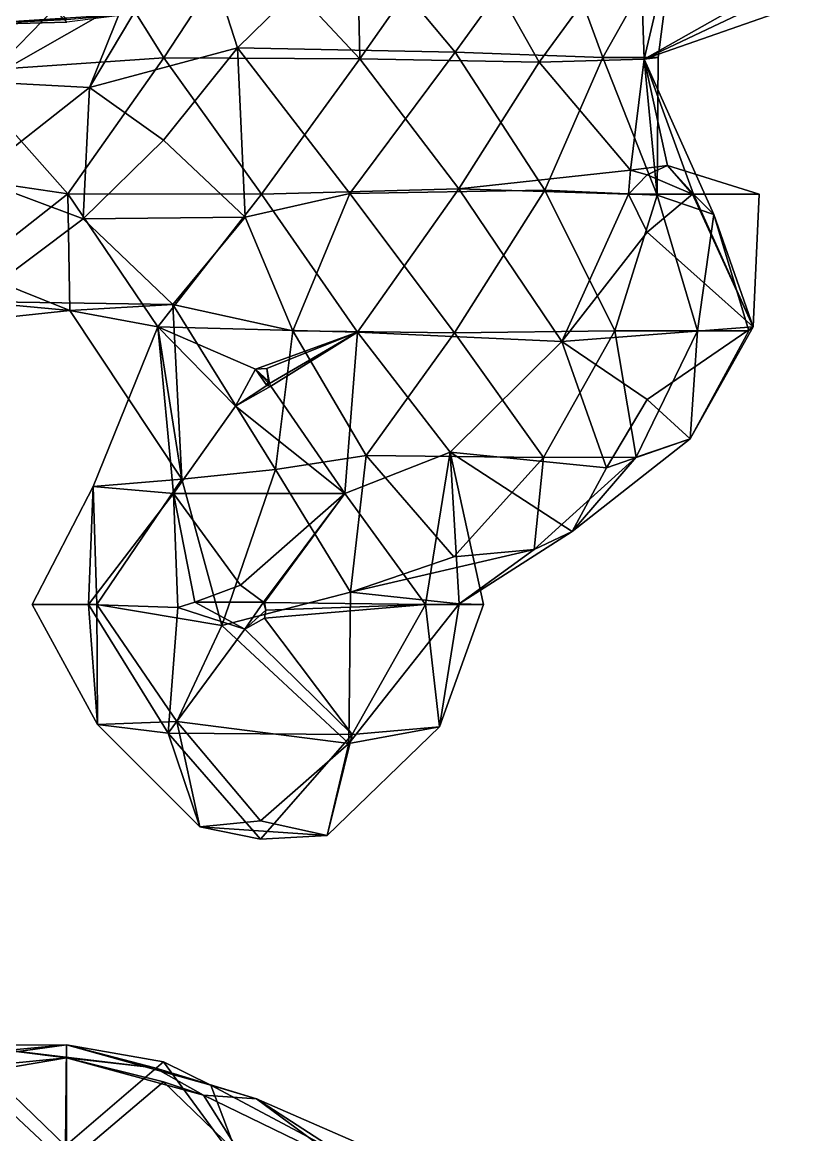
# Model space of a CAD drawing. Extents: x 290095 to 295679, y 4553756 to 4561441.
# Drawn here: x 294236.1 to 294337.8, y 4558962.6 to 4559107.5 of the extents above; entities that cross this region are included whole.
import ezdxf

# ---------------------------------------------------------------- set-up
doc = ezdxf.new("R2010")
doc.units = 0
doc.layers.add('Au_ppm_Pref_-_0_5', color=7, linetype='CONTINUOUS')

msp = doc.modelspace()

# ---------------------------------------------------------------- linework, layer by layer
at = {"layer": 'Au_ppm_Pref_-_0_5'}
for points in [[(294249.41, 4559110.21, 1888.71), (294244.91, 4559099, 1893.25), (294258.5, 4559121.83, 1893.4)], [(294258.5, 4559121.83, 1893.4), (294244.91, 4559099, 1893.25), (294264.2, 4559104.16, 1895.97)], [(294264.2, 4559104.16, 1895.97), (294279.52, 4559119.2, 1896.92), (294258.5, 4559121.83, 1893.4)], [(294265.04, 4559118.85, 1910.84), (294279.7, 4559122.86, 1907.24), (294280.1, 4559102.74, 1912.01)], [(294280.1, 4559102.74, 1912.01), (294279.7, 4559122.86, 1907.24), (294292.92, 4559121.01, 1911.86)], [(294227.52, 4559107.14, 1864.95), (294241.96, 4559107.53, 1860.54), (294228.69, 4559121.15, 1859.62)], [(294241.96, 4559107.86, 1869.24), (294227.52, 4559107.14, 1864.95), (294229.27, 4559120.68, 1870.93)], [(294305.11, 4559121, 1896.97), (294279.52, 4559119.2, 1896.92), (294292.55, 4559103.61, 1895.76)], [(294292.92, 4559121.01, 1911.86), (294303.46, 4559102.31, 1910.15), (294280.1, 4559102.74, 1912.01)], [(294305.11, 4559121, 1896.97), (294292.55, 4559103.61, 1895.76), (294311.75, 4559102.92, 1897.38)], [(294292.92, 4559121.01, 1911.86), (294316.55, 4559120.18, 1912.86), (294303.46, 4559102.31, 1910.15)], [(294317.14, 4559102.67, 1906.51), (294303.46, 4559102.31, 1910.15), (294316.55, 4559120.18, 1912.86)], [(294305.11, 4559121, 1896.97), (294311.75, 4559102.92, 1897.38), (294321.11, 4559119.5, 1899.12)], [(294317.14, 4559102.67, 1906.51), (294316.55, 4559120.18, 1912.86), (294330.16, 4559110.04, 1910.09)], [(294229.44, 4559120.02, 1906.39), (294244.24, 4559119.4, 1910.95), (294227.97, 4559101.02, 1910.8)], [(294254.61, 4559102.88, 1912.41), (294227.97, 4559101.02, 1910.8), (294244.24, 4559119.4, 1910.95)], [(294254.61, 4559102.88, 1912.41), (294244.24, 4559119.4, 1910.95), (294265.04, 4559118.85, 1910.84)], [(294254.61, 4559102.88, 1912.41), (294265.04, 4559118.85, 1910.84), (294280.1, 4559102.74, 1912.01)], [(294292.55, 4559103.61, 1895.76), (294279.52, 4559119.2, 1896.92), (294264.2, 4559104.16, 1895.97)], [(294311.75, 4559102.92, 1897.38), (294318.96, 4559102.92, 1900.58), (294321.11, 4559119.5, 1899.12)], [(294321.11, 4559119.5, 1899.12), (294318.96, 4559102.92, 1900.58), (294317.14, 4559102.67, 1906.51)], [(294330.16, 4559108.87, 1902.57), (294321.11, 4559119.5, 1899.12), (294317.14, 4559102.67, 1906.51)], [(294231.01, 4559099.75, 1888.12), (294241.96, 4559110.97, 1885.45), (294234.85, 4559117.24, 1881.5)], [(294249.41, 4559110.21, 1888.71), (294241.96, 4559110.97, 1885.45), (294231.01, 4559099.75, 1888.12)], [(294231.01, 4559099.75, 1888.12), (294244.91, 4559099, 1893.25), (294249.41, 4559110.21, 1888.71)], [(294317.14, 4559102.67, 1906.51), (294330.16, 4559110.04, 1910.09), (294337.8, 4559109.92, 1906.52)], [(294250.56, 4559108.58, 1864.95), (294227.52, 4559107.14, 1864.95), (294241.96, 4559107.86, 1869.24)], [(294227.52, 4559107.14, 1864.95), (294250.56, 4559108.58, 1864.95), (294241.96, 4559107.53, 1860.54)], [(294317.14, 4559102.67, 1906.51), (294337.8, 4559109.92, 1906.52), (294330.16, 4559108.87, 1902.57)], [(294244.91, 4559099, 1893.25), (294254.56, 4559092.13, 1896.99), (294264.2, 4559104.16, 1895.97)], [(294254.56, 4559092.13, 1896.99), (294265.16, 4559082.09, 1898.64), (294264.2, 4559104.16, 1895.97)], [(294278.81, 4559085.21, 1896.12), (294264.2, 4559104.16, 1895.97), (294265.16, 4559082.09, 1898.64)], [(294278.81, 4559085.21, 1896.12), (294292.55, 4559103.61, 1895.76), (294264.2, 4559104.16, 1895.97)], [(294254.61, 4559102.88, 1912.41), (294242.07, 4559085.14, 1912.37), (294227.97, 4559101.02, 1910.8)], [(294254.61, 4559102.88, 1912.41), (294267.29, 4559085.09, 1915.17), (294242.07, 4559085.14, 1912.37)], [(294254.61, 4559102.88, 1912.41), (294280.1, 4559102.74, 1912.01), (294267.29, 4559085.09, 1915.17)], [(294293, 4559085.8, 1913.47), (294267.29, 4559085.09, 1915.17), (294280.1, 4559102.74, 1912.01)], [(294278.81, 4559085.21, 1896.12), (294304.23, 4559085.64, 1896.01), (294292.55, 4559103.61, 1895.76)], [(294280.1, 4559102.74, 1912.01), (294303.46, 4559102.31, 1910.15), (294293, 4559085.8, 1913.47)], [(294311.75, 4559102.92, 1897.38), (294292.55, 4559103.61, 1895.76), (294304.23, 4559085.64, 1896.01)], [(294311.75, 4559102.92, 1897.38), (294304.23, 4559085.64, 1896.01), (294318.85, 4559084.97, 1900.33)], [(294318.96, 4559102.92, 1900.58), (294311.75, 4559102.92, 1897.38), (294318.85, 4559084.97, 1900.33)], [(294317.14, 4559102.67, 1906.51), (294318.96, 4559102.92, 1900.58), (294318.85, 4559084.97, 1900.33)], [(294293, 4559085.8, 1913.47), (294303.46, 4559102.31, 1910.15), (294315.35, 4559088.23, 1912.46)], [(294315.35, 4559088.23, 1912.46), (294303.46, 4559102.31, 1910.15), (294317.14, 4559102.67, 1906.51)], [(294315.35, 4559088.23, 1912.46), (294317.14, 4559102.67, 1906.51), (294320.19, 4559088.83, 1912.46)], [(294317.14, 4559102.67, 1906.51), (294326.22, 4559082.44, 1906.52), (294323.58, 4559085.1, 1909.62)], [(294318.85, 4559084.97, 1900.33), (294326.22, 4559082.44, 1906.52), (294317.14, 4559102.67, 1906.51)], [(294317.14, 4559102.67, 1906.51), (294323.58, 4559085.1, 1909.62), (294320.19, 4559088.83, 1912.46)], [(294242.07, 4559085.14, 1912.37), (294218.6, 4559088.61, 1910.43), (294227.97, 4559101.02, 1910.8)], [(294229.88, 4559087.21, 1894.78), (294244.91, 4559099, 1893.25), (294231.01, 4559099.75, 1888.12)], [(294229.88, 4559087.21, 1894.78), (294244.07, 4559081.9, 1898.52), (294244.91, 4559099, 1893.25)], [(294244.07, 4559081.9, 1898.52), (294254.56, 4559092.13, 1896.99), (294244.91, 4559099, 1893.25)], [(294265.16, 4559082.09, 1898.64), (294254.56, 4559092.13, 1896.99), (294244.07, 4559081.9, 1898.52)], [(294242.07, 4559085.14, 1912.37), (294229.36, 4559075.17, 1909.83), (294218.6, 4559088.61, 1910.43)], [(294315.35, 4559088.23, 1912.46), (294315.09, 4559085.1, 1913.63), (294293, 4559085.8, 1913.47)], [(294317.56, 4559087.64, 1913.31), (294315.09, 4559085.1, 1913.63), (294315.35, 4559088.23, 1912.46)], [(294317.56, 4559087.64, 1913.31), (294315.35, 4559088.23, 1912.46), (294320.19, 4559088.83, 1912.46)], [(294317.56, 4559087.64, 1913.31), (294320.19, 4559088.83, 1912.46), (294323.44, 4559085.1, 1915.24)], [(294320.19, 4559088.83, 1912.46), (294332.12, 4559085.1, 1912.46), (294323.44, 4559085.1, 1915.24)], [(294332.12, 4559085.1, 1912.46), (294320.19, 4559088.83, 1912.46), (294323.58, 4559085.1, 1909.62)], [(294229.71, 4559071.13, 1900.93), (294244.07, 4559081.9, 1898.52), (294229.88, 4559087.21, 1894.78)], [(294317.56, 4559087.64, 1913.31), (294323.44, 4559085.1, 1915.24), (294315.09, 4559085.1, 1913.63)], [(294293, 4559085.8, 1913.47), (294279.81, 4559067.13, 1914.39), (294267.29, 4559085.09, 1915.17)], [(294278.81, 4559085.21, 1896.12), (294292.43, 4559067.04, 1894.16), (294304.23, 4559085.64, 1896.01)], [(294293, 4559085.8, 1913.47), (294306.41, 4559065.93, 1914.01), (294279.81, 4559067.13, 1914.39)], [(294304.23, 4559085.64, 1896.01), (294292.43, 4559067.04, 1894.16), (294313.34, 4559067.28, 1896.63)], [(294293, 4559085.8, 1913.47), (294315.09, 4559085.1, 1913.63), (294306.41, 4559065.93, 1914.01)], [(294304.23, 4559085.64, 1896.01), (294313.34, 4559067.28, 1896.63), (294318.85, 4559084.97, 1900.33)], [(294242.07, 4559085.14, 1912.37), (294242.34, 4559069.93, 1906.07), (294229.36, 4559075.17, 1909.83)], [(294242.07, 4559085.14, 1912.37), (294267.29, 4559085.09, 1915.17), (294253.82, 4559067.81, 1912.41)], [(294242.07, 4559085.14, 1912.37), (294253.82, 4559067.81, 1912.41), (294242.34, 4559069.93, 1906.07)], [(294267.29, 4559085.09, 1915.17), (294279.81, 4559067.13, 1914.39), (294253.82, 4559067.81, 1912.41)], [(294265.16, 4559082.09, 1898.64), (294271.4, 4559067.28, 1896.64), (294278.81, 4559085.21, 1896.12)], [(294278.81, 4559085.21, 1896.12), (294271.4, 4559067.28, 1896.64), (294292.43, 4559067.04, 1894.16)], [(294315.09, 4559085.1, 1913.63), (294317.56, 4559080.16, 1914.11), (294306.41, 4559065.93, 1914.01)], [(294313.34, 4559067.28, 1896.63), (294324.1, 4559067.28, 1901.89), (294318.85, 4559084.97, 1900.33)], [(294317.56, 4559080.16, 1914.11), (294315.09, 4559085.1, 1913.63), (294323.44, 4559085.1, 1915.24)], [(294317.56, 4559080.16, 1914.11), (294323.44, 4559085.1, 1915.24), (294331.36, 4559067.83, 1912.58)], [(294326.22, 4559082.44, 1906.52), (294318.85, 4559084.97, 1900.33), (294324.1, 4559067.28, 1901.89)], [(294323.44, 4559085.1, 1915.24), (294332.12, 4559085.1, 1912.46), (294331.36, 4559067.83, 1912.58)], [(294323.58, 4559085.1, 1909.62), (294326.22, 4559082.44, 1906.52), (294331.36, 4559067.83, 1912.58)], [(294332.12, 4559085.1, 1912.46), (294323.58, 4559085.1, 1909.62), (294331.36, 4559067.83, 1912.58)], [(294324.1, 4559067.28, 1901.89), (294330.8, 4559067.28, 1906.52), (294326.22, 4559082.44, 1906.52)], [(294326.22, 4559082.44, 1906.52), (294330.8, 4559067.28, 1906.52), (294331.36, 4559067.83, 1912.58)], [(294229.71, 4559071.13, 1900.93), (294255.78, 4559070.71, 1900.94), (294244.07, 4559081.9, 1898.52)], [(294255.78, 4559070.71, 1900.94), (294265.16, 4559082.09, 1898.64), (294244.07, 4559081.9, 1898.52)], [(294255.78, 4559070.71, 1900.94), (294271.4, 4559067.28, 1896.64), (294265.16, 4559082.09, 1898.64)], [(294317.56, 4559080.16, 1914.11), (294331.36, 4559067.83, 1912.58), (294306.41, 4559065.93, 1914.01)], [(294242.34, 4559069.93, 1906.07), (294217.07, 4559067.27, 1906.52), (294229.36, 4559075.17, 1909.83)], [(294229.71, 4559071.13, 1900.93), (294217.07, 4559067.27, 1906.52), (294242.34, 4559069.93, 1906.07)], [(294229.71, 4559071.13, 1900.93), (294242.34, 4559069.93, 1906.07), (294255.78, 4559070.71, 1900.94)], [(294242.34, 4559069.93, 1906.07), (294256.92, 4559047.99, 1906.84), (294255.78, 4559070.71, 1900.94)], [(294242.34, 4559069.93, 1906.07), (294253.82, 4559067.81, 1912.41), (294256.92, 4559047.99, 1906.84)], [(294269.15, 4559049.22, 1901.57), (294255.78, 4559070.71, 1900.94), (294256.92, 4559047.99, 1906.84)], [(294269.15, 4559049.22, 1901.57), (294271.4, 4559067.28, 1896.64), (294255.78, 4559070.71, 1900.94)], [(294255.83, 4559046.1, 1916.68), (294245.37, 4559047.03, 1912.46), (294253.82, 4559067.81, 1912.41)], [(294245.37, 4559047.03, 1912.46), (294256.92, 4559047.99, 1906.84), (294253.82, 4559067.81, 1912.41)], [(294266.54, 4559062.31, 1916.46), (294263.91, 4559057.47, 1916.66), (294253.82, 4559067.81, 1912.41)], [(294263.91, 4559057.47, 1916.66), (294255.83, 4559046.1, 1916.68), (294253.82, 4559067.81, 1912.41)], [(294279.81, 4559067.13, 1914.39), (294266.54, 4559062.31, 1916.46), (294253.82, 4559067.81, 1912.41)], [(294279.81, 4559067.13, 1914.39), (294267.99, 4559062.38, 1916.51), (294266.54, 4559062.31, 1916.46)], [(294267.99, 4559062.38, 1916.51), (294279.81, 4559067.13, 1914.39), (294268.37, 4559060.44, 1916.63)], [(294268.37, 4559060.44, 1916.63), (294279.81, 4559067.13, 1914.39), (294268.52, 4559060.07, 1916.64)], [(294279.81, 4559067.13, 1914.39), (294278.17, 4559046.11, 1916.53), (294268.52, 4559060.07, 1916.64)], [(294269.15, 4559049.22, 1901.57), (294280.93, 4559051.04, 1895.72), (294271.4, 4559067.28, 1896.64)], [(294271.4, 4559067.28, 1896.64), (294280.93, 4559051.04, 1895.72), (294292.43, 4559067.04, 1894.16)], [(294291.9, 4559051.51, 1911.91), (294278.17, 4559046.11, 1916.53), (294279.81, 4559067.13, 1914.39)], [(294291.9, 4559051.51, 1911.91), (294279.81, 4559067.13, 1914.39), (294306.41, 4559065.93, 1914.01)], [(294304.02, 4559050.82, 1895.54), (294292.43, 4559067.04, 1894.16), (294280.93, 4559051.04, 1895.72)], [(294304.02, 4559050.82, 1895.54), (294313.34, 4559067.28, 1896.63), (294292.43, 4559067.04, 1894.16)], [(294304.02, 4559050.82, 1895.54), (294316.09, 4559050.84, 1901.12), (294313.34, 4559067.28, 1896.63)], [(294331.36, 4559067.83, 1912.58), (294317.56, 4559058.37, 1909.49), (294306.41, 4559065.93, 1914.01)], [(294316.09, 4559050.84, 1901.12), (294324.1, 4559067.28, 1901.89), (294313.34, 4559067.28, 1896.63)], [(294316.09, 4559050.84, 1901.12), (294323.13, 4559053.22, 1906.52), (294324.1, 4559067.28, 1901.89)], [(294317.56, 4559058.37, 1909.49), (294331.36, 4559067.83, 1912.58), (294323.13, 4559053.22, 1906.52)], [(294330.8, 4559067.28, 1906.52), (294323.13, 4559053.22, 1906.52), (294331.36, 4559067.83, 1912.58)], [(294324.1, 4559067.28, 1901.89), (294323.13, 4559053.22, 1906.52), (294330.8, 4559067.28, 1906.52)], [(294306.41, 4559065.93, 1914.01), (294312.24, 4559049.46, 1909.96), (294291.9, 4559051.51, 1911.91)], [(294306.41, 4559065.93, 1914.01), (294317.56, 4559058.37, 1909.49), (294312.24, 4559049.46, 1909.96)], [(294263.91, 4559057.47, 1916.66), (294266.54, 4559062.31, 1916.46), (294267.99, 4559060.19, 1916.65)], [(294266.54, 4559062.31, 1916.46), (294267.99, 4559062.38, 1916.51), (294268.24, 4559060.75, 1916.62)], [(294267.99, 4559060.19, 1916.65), (294266.54, 4559062.31, 1916.46), (294268.15, 4559060.56, 1916.63)], [(294268.15, 4559060.56, 1916.63), (294266.54, 4559062.31, 1916.46), (294268.24, 4559060.75, 1916.62)], [(294268.24, 4559060.75, 1916.62), (294267.99, 4559062.38, 1916.51), (294268.37, 4559060.44, 1916.63)], [(294268.37, 4559060.44, 1916.63), (294268.15, 4559060.56, 1916.63), (294268.24, 4559060.75, 1916.62)], [(294268.52, 4559060.07, 1916.64), (294263.91, 4559057.47, 1916.66), (294267.99, 4559060.19, 1916.65)], [(294278.17, 4559046.11, 1916.53), (294263.91, 4559057.47, 1916.66), (294268.52, 4559060.07, 1916.64)], [(294267.99, 4559060.19, 1916.65), (294268.15, 4559060.56, 1916.63), (294268.37, 4559060.44, 1916.63)], [(294268.52, 4559060.07, 1916.64), (294267.99, 4559060.19, 1916.65), (294268.37, 4559060.44, 1916.63)], [(294312.24, 4559049.46, 1909.96), (294317.56, 4559058.37, 1909.49), (294323.13, 4559053.22, 1906.52)], [(294255.83, 4559046.1, 1916.68), (294263.91, 4559057.47, 1916.66), (294278.17, 4559046.11, 1916.53)], [(294312.24, 4559049.46, 1909.96), (294323.13, 4559053.22, 1906.52), (294307.78, 4559041.18, 1907.95)], [(294316.09, 4559050.84, 1901.12), (294307.78, 4559041.18, 1907.95), (294323.13, 4559053.22, 1906.52)], [(294269.15, 4559049.22, 1901.57), (294278.9, 4559033.25, 1901.52), (294280.93, 4559051.04, 1895.72)], [(294291.9, 4559051.51, 1911.91), (294288.67, 4559031.65, 1916.66), (294278.17, 4559046.11, 1916.53)], [(294278.9, 4559033.25, 1901.52), (294292.36, 4559037.85, 1896.71), (294280.93, 4559051.04, 1895.72)], [(294304.02, 4559050.82, 1895.54), (294280.93, 4559051.04, 1895.72), (294292.36, 4559037.85, 1896.71)], [(294291.9, 4559051.51, 1911.91), (294296.22, 4559031.65, 1912.46), (294288.67, 4559031.65, 1916.66)], [(294312.24, 4559049.46, 1909.96), (294307.78, 4559041.18, 1907.95), (294291.9, 4559051.51, 1911.91)], [(294291.9, 4559051.51, 1911.91), (294293.07, 4559031.72, 1906.25), (294296.22, 4559031.65, 1912.46)], [(294291.9, 4559051.51, 1911.91), (294307.78, 4559041.18, 1907.95), (294293.07, 4559031.72, 1906.25)], [(294304.02, 4559050.82, 1895.54), (294292.36, 4559037.85, 1896.71), (294302.82, 4559038.8, 1901.96)], [(294304.02, 4559050.82, 1895.54), (294302.82, 4559038.8, 1901.96), (294316.09, 4559050.84, 1901.12)], [(294302.82, 4559038.8, 1901.96), (294307.78, 4559041.18, 1907.95), (294316.09, 4559050.84, 1901.12)], [(294269.15, 4559049.22, 1901.57), (294256.92, 4559047.99, 1906.84), (294262.13, 4559028.91, 1904.95)], [(294269.15, 4559049.22, 1901.57), (294262.13, 4559028.91, 1904.95), (294278.9, 4559033.25, 1901.52)], [(294256.92, 4559047.99, 1906.84), (294245.37, 4559047.03, 1912.46), (294245.88, 4559031.65, 1908.37)], [(294245.88, 4559031.65, 1908.37), (294262.13, 4559028.91, 1904.95), (294256.92, 4559047.99, 1906.84)], [(294245.88, 4559031.65, 1908.37), (294245.37, 4559047.03, 1912.46), (294237.45, 4559031.65, 1912.46)], [(294237.45, 4559031.65, 1912.46), (294245.37, 4559047.03, 1912.46), (294244.76, 4559031.65, 1917.08)], [(294255.83, 4559046.1, 1916.68), (294244.76, 4559031.65, 1917.08), (294245.37, 4559047.03, 1912.46)], [(294255.83, 4559046.1, 1916.68), (294256.41, 4559031.25, 1917.83), (294244.76, 4559031.65, 1917.08)], [(294255.83, 4559046.1, 1916.68), (294278.17, 4559046.11, 1916.53), (294264.56, 4559034.15, 1918.12)], [(294255.83, 4559046.1, 1916.68), (294264.56, 4559034.15, 1918.12), (294258.61, 4559031.97, 1917.91)], [(294255.83, 4559046.1, 1916.68), (294258.61, 4559031.97, 1917.91), (294256.41, 4559031.25, 1917.83)], [(294267.56, 4559031.97, 1918.37), (294264.56, 4559034.15, 1918.12), (294278.17, 4559046.11, 1916.53)], [(294267.68, 4559031.89, 1918.38), (294267.56, 4559031.97, 1918.37), (294278.17, 4559046.11, 1916.53)], [(294267.68, 4559031.89, 1918.38), (294278.17, 4559046.11, 1916.53), (294288.67, 4559031.65, 1916.66)], [(294302.82, 4559038.8, 1901.96), (294293.07, 4559031.72, 1906.25), (294307.78, 4559041.18, 1907.95)], [(294302.82, 4559038.8, 1901.96), (294278.9, 4559033.25, 1901.52), (294293.07, 4559031.72, 1906.25)], [(294278.9, 4559033.25, 1901.52), (294302.82, 4559038.8, 1901.96), (294292.36, 4559037.85, 1896.71)], [(294258.61, 4559031.97, 1917.91), (294264.56, 4559034.15, 1918.12), (294267.56, 4559031.97, 1918.37)], [(294278.9, 4559033.25, 1901.52), (294262.13, 4559028.91, 1904.95), (294278.68, 4559013.56, 1906.03)], [(294278.9, 4559033.25, 1901.52), (294278.68, 4559013.56, 1906.03), (294293.07, 4559031.72, 1906.25)], [(294256.41, 4559031.25, 1917.83), (294258.61, 4559031.97, 1917.91), (294265.13, 4559028.43, 1918.39)], [(294265.13, 4559028.43, 1918.39), (294258.61, 4559031.97, 1917.91), (294267.56, 4559031.97, 1918.37)], [(294265.13, 4559028.43, 1918.39), (294267.56, 4559031.97, 1918.37), (294267.87, 4559030.92, 1918.43)], [(294267.87, 4559030.92, 1918.43), (294267.56, 4559031.97, 1918.37), (294267.68, 4559031.89, 1918.38)], [(294267.87, 4559030.92, 1918.43), (294267.68, 4559031.89, 1918.38), (294288.67, 4559031.65, 1916.66)], [(294290.49, 4559015.7, 1911.32), (294293.07, 4559031.72, 1906.25), (294278.68, 4559013.56, 1906.03)], [(294296.22, 4559031.65, 1912.46), (294293.07, 4559031.72, 1906.25), (294290.49, 4559015.7, 1911.32)], [(294245.88, 4559031.65, 1908.37), (294237.45, 4559031.65, 1912.46), (294245.95, 4559016, 1912.46)], [(294245.95, 4559016, 1912.46), (294237.45, 4559031.65, 1912.46), (294244.76, 4559031.65, 1917.08)], [(294256.41, 4559031.25, 1917.83), (294255.15, 4559014.9, 1917.77), (294244.76, 4559031.65, 1917.08)], [(294245.95, 4559016, 1912.46), (294244.76, 4559031.65, 1917.08), (294255.15, 4559014.9, 1917.77)], [(294256.27, 4559016.41, 1906.98), (294262.13, 4559028.91, 1904.95), (294245.88, 4559031.65, 1908.37)], [(294245.88, 4559031.65, 1908.37), (294245.95, 4559016, 1912.46), (294256.27, 4559016.41, 1906.98)], [(294265.13, 4559028.43, 1918.39), (294255.15, 4559014.9, 1917.77), (294256.41, 4559031.25, 1917.83)], [(294267.7, 4559029.88, 1918.46), (294265.13, 4559028.43, 1918.39), (294267.87, 4559030.92, 1918.43)], [(294267.87, 4559030.92, 1918.43), (294288.67, 4559031.65, 1916.66), (294267.7, 4559029.88, 1918.46)], [(294279.13, 4559014.7, 1917.82), (294267.7, 4559029.88, 1918.46), (294288.67, 4559031.65, 1916.66)], [(294290.49, 4559015.7, 1911.32), (294279.13, 4559014.7, 1917.82), (294288.67, 4559031.65, 1916.66)], [(294296.22, 4559031.65, 1912.46), (294290.49, 4559015.7, 1911.32), (294288.67, 4559031.65, 1916.66)], [(294262.13, 4559028.91, 1904.95), (294256.27, 4559016.41, 1906.98), (294278.68, 4559013.56, 1906.03)], [(294279.13, 4559014.7, 1917.82), (294265.13, 4559028.43, 1918.39), (294267.7, 4559029.88, 1918.46)], [(294279.13, 4559014.7, 1917.82), (294255.15, 4559014.9, 1917.77), (294265.13, 4559028.43, 1918.39)], [(294245.95, 4559016, 1912.46), (294259.27, 4559002.67, 1912.46), (294256.27, 4559016.41, 1906.98)], [(294259.27, 4559002.67, 1912.46), (294245.95, 4559016, 1912.46), (294255.15, 4559014.9, 1917.77)], [(294259.27, 4559002.67, 1912.46), (294267.16, 4559003.45, 1909), (294256.27, 4559016.41, 1906.98)], [(294256.27, 4559016.41, 1906.98), (294267.16, 4559003.45, 1909), (294278.68, 4559013.56, 1906.03)], [(294259.27, 4559002.67, 1912.46), (294255.15, 4559014.9, 1917.77), (294267.16, 4559001.06, 1916.72)], [(294267.16, 4559001.06, 1916.72), (294255.15, 4559014.9, 1917.77), (294279.13, 4559014.7, 1917.82)], [(294275.84, 4559001.56, 1912.46), (294267.16, 4559001.06, 1916.72), (294279.13, 4559014.7, 1917.82)], [(294290.49, 4559015.7, 1911.32), (294275.84, 4559001.56, 1912.46), (294279.13, 4559014.7, 1917.82)], [(294278.68, 4559013.56, 1906.03), (294275.84, 4559001.56, 1912.46), (294290.49, 4559015.7, 1911.32)], [(294267.16, 4559003.45, 1909), (294275.84, 4559001.56, 1912.46), (294278.68, 4559013.56, 1906.03)], [(294259.27, 4559002.67, 1912.46), (294275.84, 4559001.56, 1912.46), (294267.16, 4559003.45, 1909)], [(294275.84, 4559001.56, 1912.46), (294259.27, 4559002.67, 1912.46), (294267.16, 4559001.06, 1916.72)], [(294218.9, 4558971.12, 1780.45), (294241.93, 4558974.3, 1781.51), (294229.36, 4558973.12, 1786.05)], [(294241.93, 4558974.3, 1781.51), (294218.9, 4558971.12, 1780.45), (294228.75, 4558974.22, 1775.83)], [(294241.93, 4558972.57, 1770.33), (294228.75, 4558974.22, 1775.83), (294222.1, 4558970.65, 1769.92)], [(294253.41, 4558971.3, 1775.8), (294241.93, 4558974.3, 1781.51), (294228.75, 4558974.22, 1775.83)], [(294241.93, 4558972.57, 1770.33), (294253.41, 4558971.3, 1775.8), (294228.75, 4558974.22, 1775.83)], [(294229.36, 4558973.12, 1786.05), (294241.93, 4558974.3, 1781.51), (294241.78, 4558961.14, 1787.91)], [(294241.93, 4558974.3, 1781.51), (294254.56, 4558972.09, 1785.7), (294241.78, 4558961.14, 1787.91)], [(294253.41, 4558971.3, 1775.8), (294260.7, 4558969.05, 1781.8), (294241.93, 4558974.3, 1781.51)], [(294260.7, 4558969.05, 1781.8), (294254.56, 4558972.09, 1785.7), (294241.93, 4558974.3, 1781.51)], [(294218.65, 4558958.06, 1787.24), (294229.36, 4558973.12, 1786.05), (294241.78, 4558961.14, 1787.91)], [(294241.93, 4558972.57, 1770.33), (294222.1, 4558970.65, 1769.92), (294229.36, 4558970.47, 1766.55)], [(294241.93, 4558972.57, 1770.33), (294229.36, 4558970.47, 1766.55), (294241.89, 4558958.74, 1764.28)], [(294241.93, 4558972.57, 1770.33), (294241.89, 4558958.74, 1764.28), (294254.56, 4558969.47, 1766.89)], [(294241.93, 4558972.57, 1770.33), (294259.77, 4558967.73, 1769.92), (294253.41, 4558971.3, 1775.8)], [(294259.77, 4558967.73, 1769.92), (294241.93, 4558972.57, 1770.33), (294254.56, 4558969.47, 1766.89)], [(294254.56, 4558972.09, 1785.7), (294264.9, 4558957.91, 1787.23), (294241.78, 4558961.14, 1787.91)], [(294253.41, 4558971.3, 1775.8), (294259.77, 4558967.73, 1769.92), (294266.64, 4558967.25, 1775.92)], [(294253.41, 4558971.3, 1775.8), (294266.64, 4558967.25, 1775.92), (294260.7, 4558969.05, 1781.8)], [(294260.7, 4558969.05, 1781.8), (294264.9, 4558957.91, 1787.23), (294254.56, 4558972.09, 1785.7)], [(294229.36, 4558970.47, 1766.55), (294218.72, 4558958.65, 1765.48), (294241.89, 4558958.74, 1764.28)], [(294254.56, 4558969.47, 1766.89), (294241.89, 4558958.74, 1764.28), (294265.04, 4558959.3, 1765.34)], [(294259.77, 4558967.73, 1769.92), (294254.56, 4558969.47, 1766.89), (294265.04, 4558959.3, 1765.34)], [(294278.72, 4558959.45, 1781.49), (294264.9, 4558957.91, 1787.23), (294260.7, 4558969.05, 1781.8)], [(294278.72, 4558959.45, 1781.49), (294260.7, 4558969.05, 1781.8), (294266.64, 4558967.25, 1775.92)], [(294278, 4558958.86, 1770.4), (294266.64, 4558967.25, 1775.92), (294259.77, 4558967.73, 1769.92)], [(294278, 4558958.86, 1770.4), (294259.77, 4558967.73, 1769.92), (294265.04, 4558959.3, 1765.34)], [(294278, 4558958.86, 1770.4), (294291.24, 4558956.52, 1775.86), (294266.64, 4558967.25, 1775.92)], [(294278.72, 4558959.45, 1781.49), (294266.64, 4558967.25, 1775.92), (294291.24, 4558956.52, 1775.86)]]:
    msp.add_3dface(points, dxfattribs=at)

doc.saveas('drawing.dxf')
